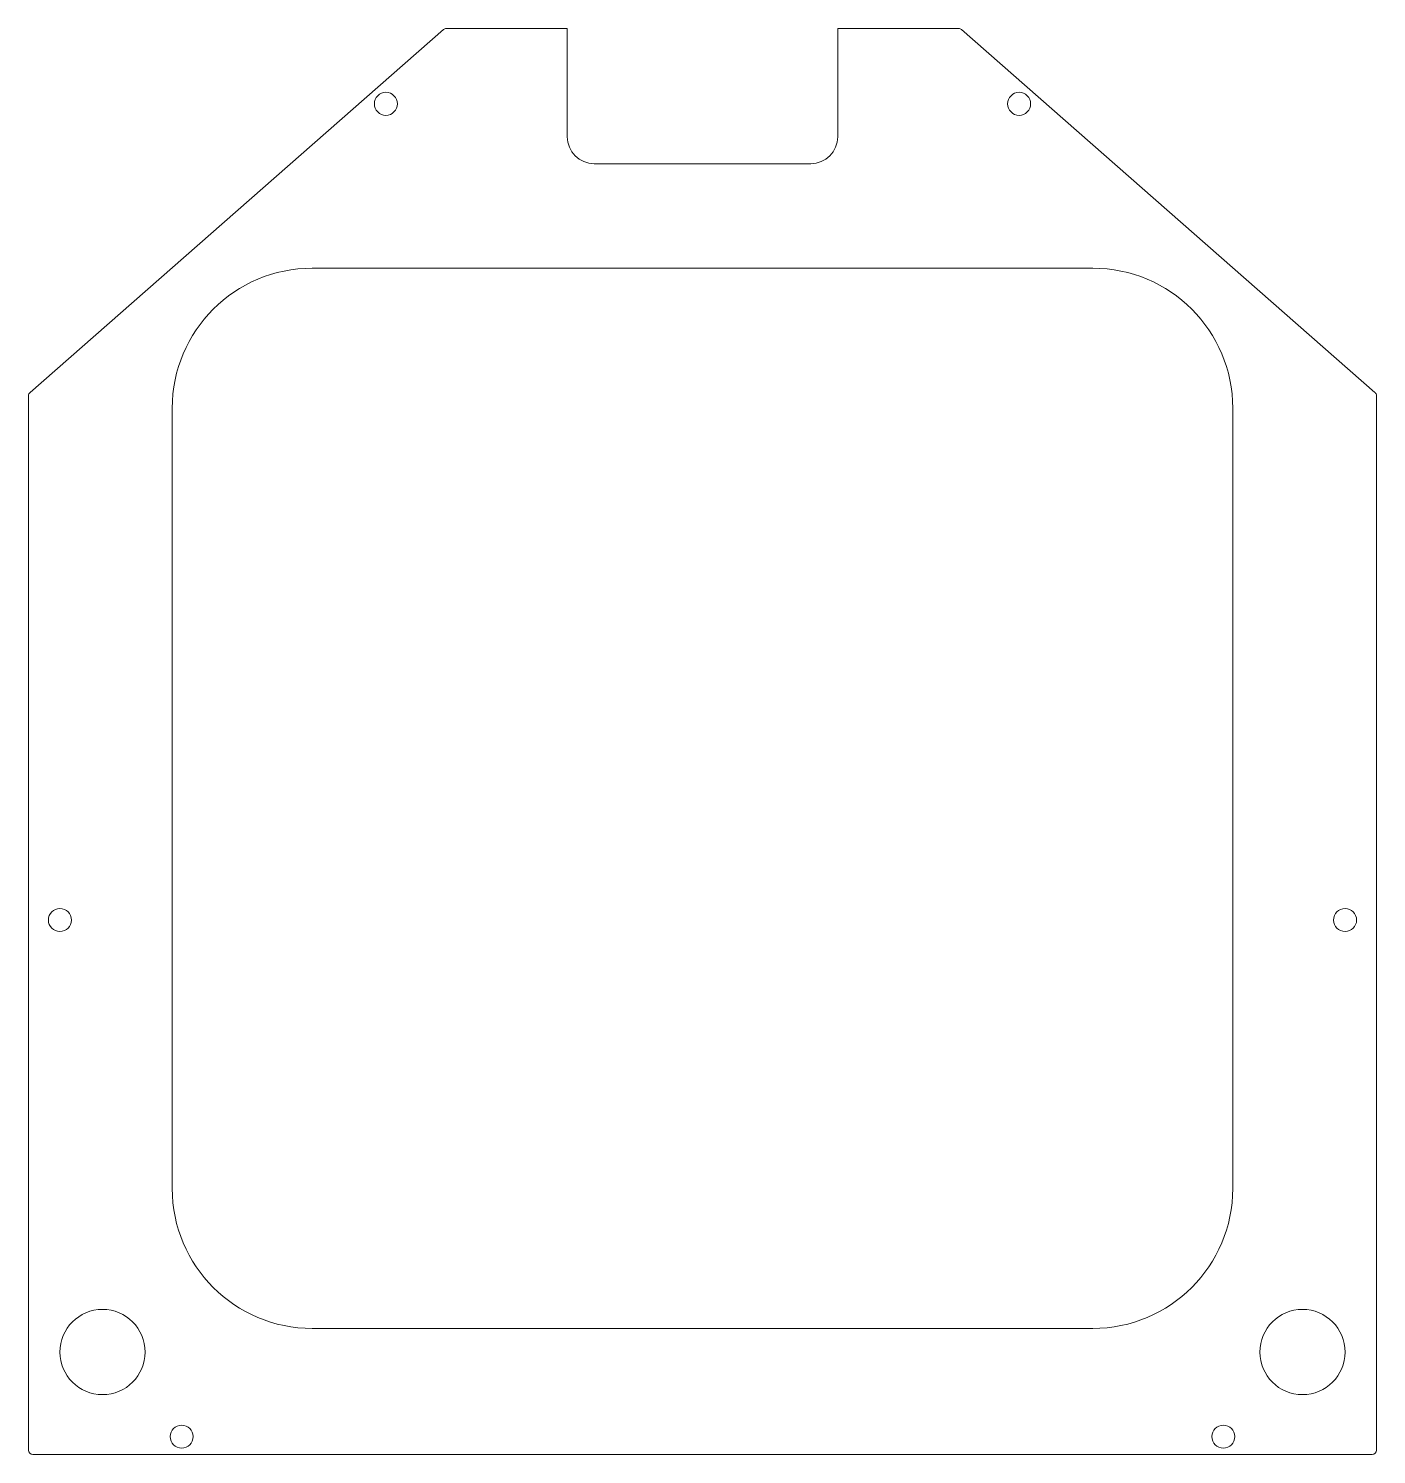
# Model space of a CAD drawing. Header units: inches. Extents: x -2.49 to 3.74, y -6.59 to 0.
import ezdxf

# ---------------------------------------------------------------- set-up
doc = ezdxf.new("R2010")
doc.units = ezdxf.units.IN
doc.header["$MEASUREMENT"] = 0

msp = doc.modelspace()

# ---------------------------------------------------------------- linework, layer by layer
at = {"color": 7, "linetype": 'Continuous', "lineweight": 15}
for p, q in [((0, 0), (-0.5589, 0)), ((0, 0), (0, -0.5)), ((1.25, -0.5), (1.25, 0)), ((1.8089, 0), (1.25, 0)), ((-0.5721, -0.005), (-2.4819, -1.6817)), ((3.7319, -1.6817), (1.8221, -0.005)), ((0.125, -0.625), (1.125, -0.625)), ((2.4277, -1.1075), (-1.1777, -1.1075)), ((-2.4887, -1.6967), (-2.4887, -6.57)), ((3.7388, -6.57), (3.7388, -1.6967)), ((-1.825, -1.7548), (-1.825, -5.3602)), ((3.075, -5.3602), (3.075, -1.7548)), ((-1.1777, -6.0075), (2.4277, -6.0075)), ((-2.4687, -6.59), (3.7188, -6.59))]:
    msp.add_line(p, q, dxfattribs=at)
for centre, radius in [((-0.8379, -0.3481), 0.0532), ((2.0879, -0.3481), 0.0532), ((-2.3436, -4.12), 0.0533), ((3.5936, -4.12), 0.0532), ((-2.1469, -6.1165), 0.1969), ((3.3969, -6.1165), 0.1969), ((-1.7812, -6.5075), 0.0532), ((3.0313, -6.5075), 0.0532)]:
    msp.add_circle(centre, radius, dxfattribs=at)
for centre, radius, start, end in [((1.8089, -0.02), 0.02, 48.71875, 90), ((-0.5589, -0.02), 0.02, 90, 131.28125), ((0.125, -0.5), 0.125, 180, 270), ((1.125, -0.5), 0.125, 270, 0), ((-1.1777, -1.7548), 0.6473, 90, 180), ((2.4277, -1.7548), 0.6473, 0, 90), ((-2.4687, -1.6967), 0.02, 131.28125, 180), ((3.7188, -1.6967), 0.02, 0, 48.71875), ((-1.1777, -5.3602), 0.6473, 180, 270), ((2.4277, -5.3602), 0.6473, 270, 0), ((-2.4687, -6.57), 0.02, 180, 270), ((3.7188, -6.57), 0.02, 270, 0)]:
    msp.add_arc(centre, radius, start, end, dxfattribs=at)

doc.saveas('drawing.dxf')
